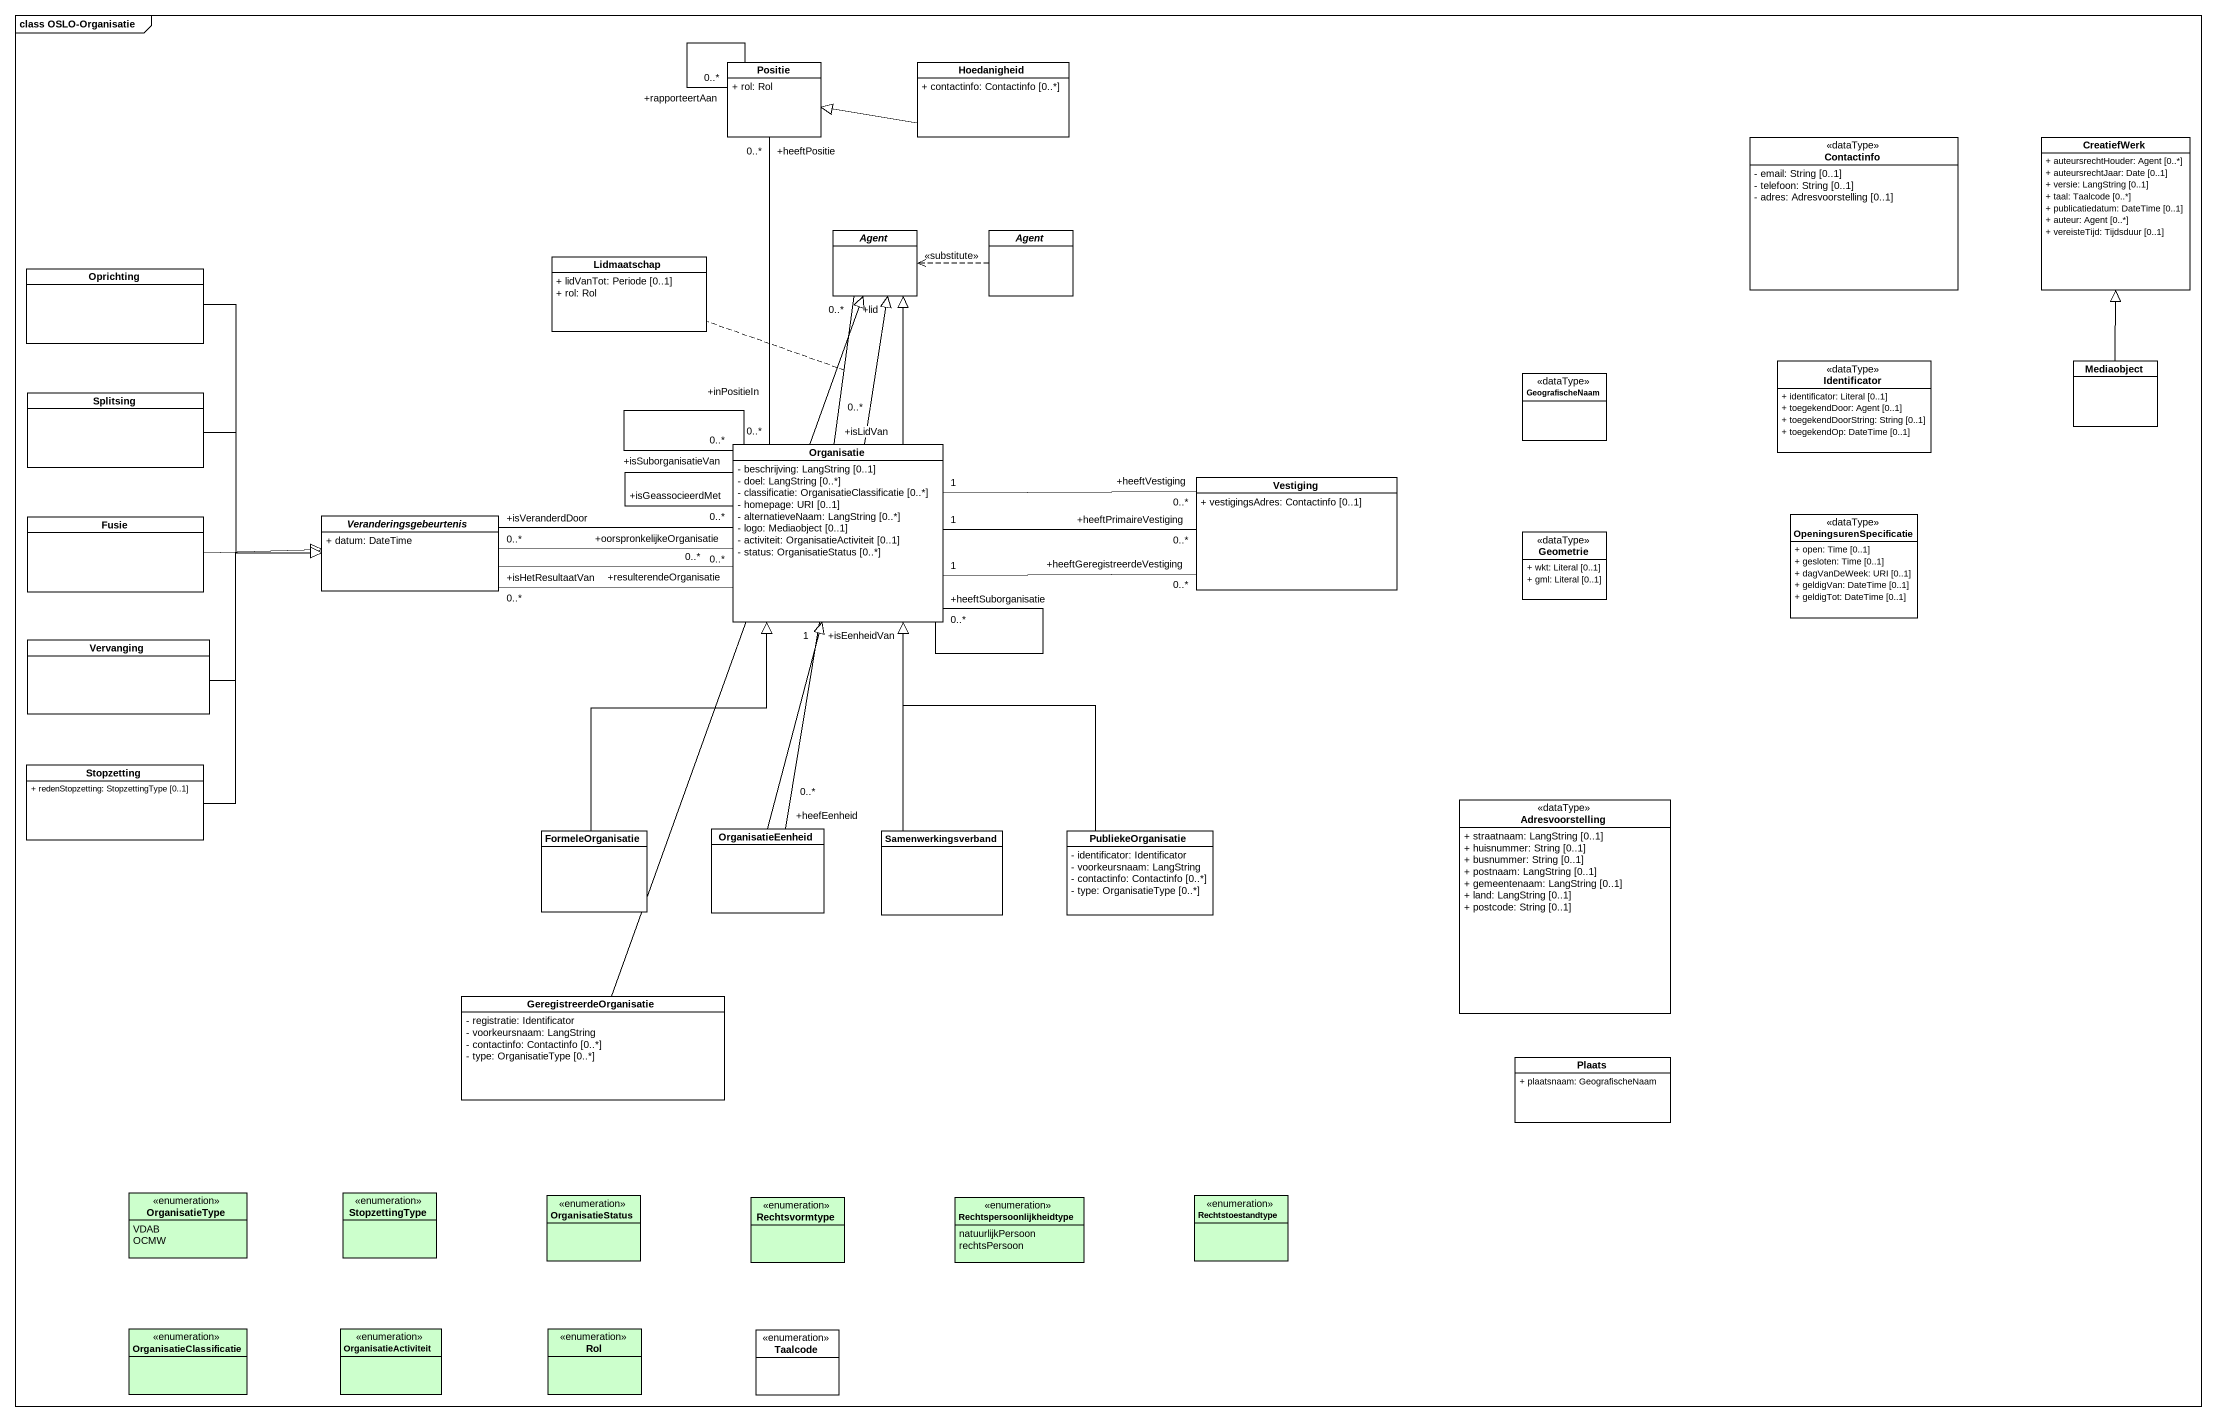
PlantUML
@startuml
mainframe class OSLO-Organisatie
hide circle
hide empty members
skinparam classAttributeIconSize 0
class Positie {
  + rol: Rol
}
class Hoedanigheid {
  + contactinfo: Contactinfo [0..*]
}
class Contactinfo <<dataType>> {
  - email: String [0..1]
  - telefoon: String [0..1]
  - adres: Adresvoorstelling [0..1]
}
class CreatiefWerk {
  + auteursrechtHouder: Agent [0..*]
  + auteursrechtJaar: Date [0..1]
  + versie: LangString [0..1]
  + taal: Taalcode [0..*]
  + publicatiedatum: DateTime [0..1]
  + auteur: Agent [0..*]
  + vereisteTijd: Tijdsduur [0..1]
}
class Lidmaatschap {
  + lidVanTot: Periode [0..1]
  + rol: Rol
}
abstract class "Agent" as Agent_
abstract class "Agent" as Agent__2
class Oprichting
class GeografischeNaam <<dataType>>
class Identificator <<dataType>> {
  + identificator: Literal [0..1]
  + toegekendDoor: Agent [0..1]
  + toegekendDoorString: String [0..1]
  + toegekendOp: DateTime [0..1]
}
class Mediaobject
class Splitsing
class Organisatie {
  - beschrijving: LangString [0..1]
  - doel: LangString [0..*]
  - classificatie: OrganisatieClassificatie [0..*]
  - homepage: URI [0..1]
  - alternatieveNaam: LangString [0..*]
  - logo: Mediaobject [0..1]
  - activiteit: OrganisatieActiviteit [0..1]
  - status: OrganisatieStatus [0..*]
}
class Vestiging {
  + vestigingsAdres: Contactinfo [0..1]
}
class OpeningsurenSpecificatie <<dataType>> {
  + open: Time [0..1]
  + gesloten: Time [0..1]
  + dagVanDeWeek: URI [0..1]
  + geldigVan: DateTime [0..1]
  + geldigTot: DateTime [0..1]
}
class Fusie
abstract class Veranderingsgebeurtenis {
  + datum: DateTime
}
class Geometrie <<dataType>> {
  + wkt: Literal [0..1]
  + gml: Literal [0..1]
}
class Vervanging
class Stopzetting {
  + redenStopzetting: StopzettingType [0..1]
}
class Adresvoorstelling <<dataType>> {
  + straatnaam: LangString [0..1]
  + huisnummer: String [0..1]
  + busnummer: String [0..1]
  + postnaam: LangString [0..1]
  + gemeentenaam: LangString [0..1]
  + land: LangString [0..1]
  + postcode: String [0..1]
}
class FormeleOrganisatie
class OrganisatieEenheid
class Samenwerkingsverband
class PubliekeOrganisatie {
  - identificator: Identificator
  - voorkeursnaam: LangString
  - contactinfo: Contactinfo [0..*]
  - type: OrganisatieType [0..*]
}
class GeregistreerdeOrganisatie {
  - registratie: Identificator
  - voorkeursnaam: LangString
  - contactinfo: Contactinfo [0..*]
  - type: OrganisatieType [0..*]
}
class Plaats {
  + plaatsnaam: GeografischeNaam
}
enum OrganisatieType #CCFFCC {
  VDAB
  OCMW
}
enum StopzettingType #CCFFCC
enum OrganisatieStatus #CCFFCC
enum Rechtsvormtype #CCFFCC
enum Rechtspersoonlijkheidtype #CCFFCC {
  natuurlijkPersoon
  rechtsPersoon
}
enum Rechtstoestandtype #CCFFCC
enum OrganisatieClassificatie #CCFFCC
enum OrganisatieActiviteit #CCFFCC
enum Rol #CCFFCC
enum Taalcode
Positie -- "+rapporteertAan\n0..*" Positie
Hoedanigheid -left-|> Positie
Agent__2 .left.> Agent_ : <<substitute>>
Oprichting --|> Veranderingsgebeurtenis
Mediaobject -up-|> CreatiefWerk
Splitsing -right-|> Veranderingsgebeurtenis
Organisatie "+inPositieIn\n0..*" -up- "+heeftPositie\n0..*" Positie
Organisatie -up-|> Agent_
Organisatie "+isLidVan\n0..*" -up- "+lid\n0..*" Agent_
(Organisatie, Agent_) .. Lidmaatschap
Organisatie -- "+isSuborganisatieVan\n0..*" Organisatie
Organisatie -- "+isGeassocieerdMet\n0..*" Organisatie
Organisatie -- "+heeftSuborganisatie\n0..*" Organisatie
Organisatie "1" -right- "+heeftVestiging\n0..*" Vestiging
Organisatie "1" -right- "+heeftGeregistreerdeVestiging\n0..*" Vestiging
Organisatie "1" -right- "+heeftPrimaireVestiging\n0..*" Vestiging
Organisatie -left- "+isVeranderdDoor\n0..*" Veranderingsgebeurtenis
Organisatie -left- "+isHetResultaatVan\n0..*" Veranderingsgebeurtenis
Fusie -right-|> Veranderingsgebeurtenis
Veranderingsgebeurtenis -right- "+oorspronkelijkeOrganisatie\n0..*" Organisatie
Veranderingsgebeurtenis -right- "+resulterendeOrganisatie\n0..*" Organisatie
Vervanging -right-|> Veranderingsgebeurtenis
Stopzetting -up-|> Veranderingsgebeurtenis
FormeleOrganisatie -up-|> Organisatie
OrganisatieEenheid "+heefEenheid\n0..*" -up- "+isEenheidVan\n1" Organisatie
OrganisatieEenheid -up-|> Organisatie
Samenwerkingsverband -up-|> Organisatie
PubliekeOrganisatie -up-|> Agent_
GeregistreerdeOrganisatie -up-|> Agent_
@enduml
